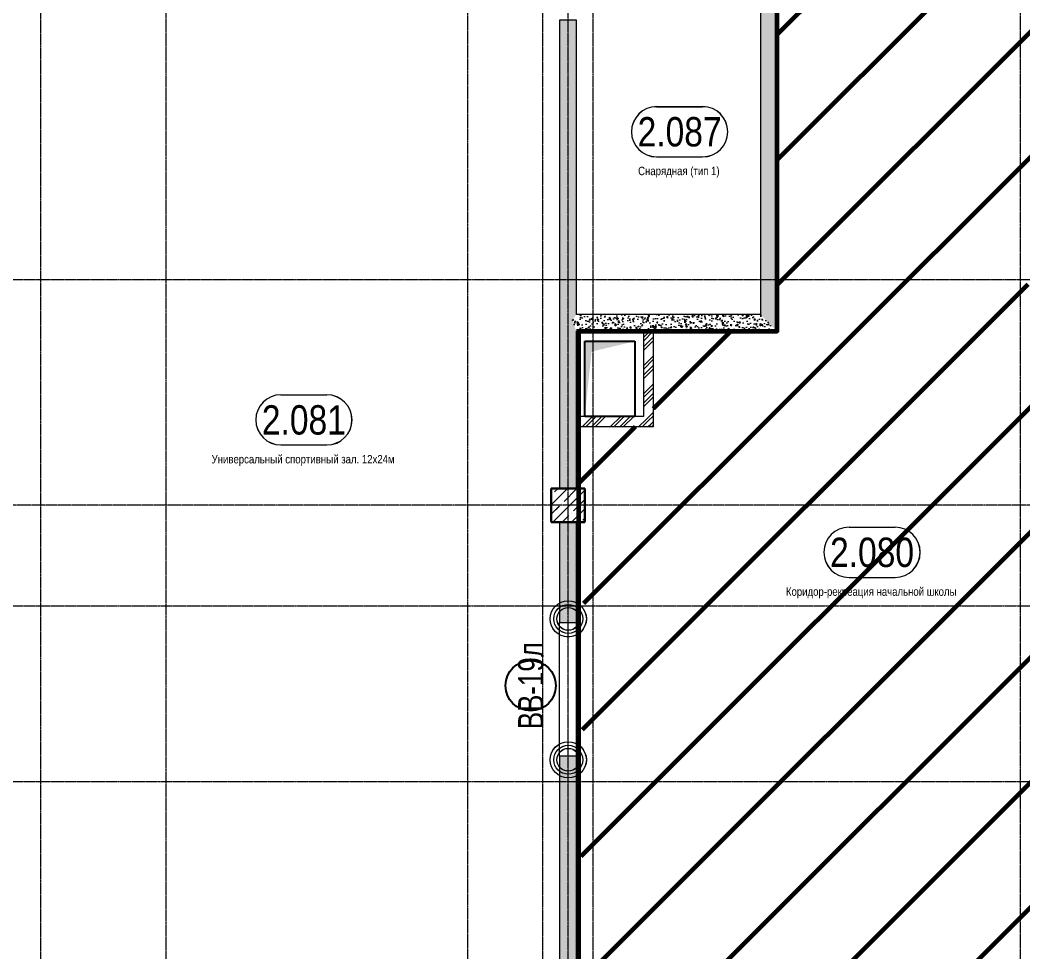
# Model space of a CAD drawing. Header units: millimetres. Extents: x 470010 to 1231400, y -134005 to 421770.
# Drawn here: x 678927 to 690908, y -22750 to -11611 of the extents above; entities that cross this region are included whole.
import ezdxf
from ezdxf.enums import TextEntityAlignment as Align

# ---------------------------------------------------------------- set-up
doc = ezdxf.new("R2010")
doc.units = ezdxf.units.MM
doc.linetypes.add('CENTER2', pattern=[28.575, 19.05, -3.175, 3.175, -3.175])
doc.linetypes.add('HIDDEN2', pattern=[4.7625, 3.175, -1.5875])
doc.layers.get('Defpoints').update_dxf_attribs({"color": 140})
for name, color, linetype, lineweight in [('0) шп потолок', 3, 'Continuous', 60), ('АР_Area', 5, 'Continuous', 5), ('АР_Витраж марка', 140, 'Continuous', 9), ('АР_Колонны', 70, 'Continuous', 30), ('АР_Стены ЖБ', 7, 'Continuous', 35), ('АР_Стены кирпич', 32, 'Continuous', 20), ('АР_Стены ПЕНОблок', 52, 'Continuous', 20), ('АР_Штриховка', 8, 'Continuous', 0)]:
    doc.layers.add(name, color=color, linetype=linetype, lineweight=lineweight)
doc.layers.add('АР_Делит', color=120, linetype='Continuous', lineweight=0, plot=False)
doc.layers.add('РД_Проем', color=230, linetype='Continuous', lineweight=0, plot=False)
doc.layers.add('РД_Витраж_вн', color=7, linetype='Continuous', true_color=0x148aff)
doc.layers.add('РД_Оси_100', color=7, linetype='Continuous', lineweight=0, true_color=0x525252)
doc.layers.add('РД_проем_инж перемыч_фахверк', color=7, linetype='Continuous', lineweight=18, true_color=0xff1f1f)
doc.styles.add('Arial_09', font='ARIALN.TTF', dxfattribs={"width": 0.9})
doc.styles.add('style1', font='ARIALN.TTF')

# ---------------------------------------------------------------- blocks, each defined once
blk = doc.blocks.new('СОШ_2200_АР_ОСИ_М100_28.05.24')
at = {"layer": 'РД_Оси_100', "color": 251, "linetype": 'CENTER2', "true_color": 0x636466}
for p, q in [((-5954.958, 78900), (119910, 78900)), ((119910, 76200), (-5954.958, 76200)), ((-5954.958, 75000), (119910, 75000)), ((-5954.958, 72900), (95715.503, 72900))]:
    blk.add_line(p, q, dxfattribs=at)
for points in [[(13200, -6155), (12900, -5755), (12900, 139538.679), (13220.167, 139939.357)], [(6300, -6195.83), (6300, 139538.679), (6450, 139938.679)], [(7800, -6155), (7800, 139938.679)], [(11400, 139938.679), (11400, -6155)], [(12000.12, -6155), (12300, -5755), (12300, 139538.679), (12000, 139938.679)], [(12600, -6155), (12600, 139938.679)], [(17850, 139938.679), (18000, 139538.679), (18000, -6194.092)]]:
    blk.add_lwpolyline(points, dxfattribs=at)
blk = doc.blocks.new('MOK-МаркаПом_овал_ареал')
for p, q in [((-2.75, 3), (2.75, 3)), ((-2.75, -3), (2.75, -3))]:
    blk.add_line(p, q)
for centre, radius, start, end in [((-2.75, 0), 3, 90, 270), ((2.75, 0), 3, 270, 90), ((-3.75, 0), 3.5, 0, 0.001)]:
    blk.add_arc(centre, radius, start, end)
at = {"color": 0, "style": 'style1'}
blk.add_attdef('АР-ПОМЕЩЕНИЕ:НОМЕР', text='', height=3.5, dxfattribs=at).set_placement((0, 0), align=Align.MIDDLE)
at = {"layer": 'Defpoints', "color": 2, "style": 'style1'}
blk.add_attdef('АР-ПОМЕЩЕНИЕ:НАИМЕНОВАНИЕ', text='', height=1, dxfattribs=at).set_placement((-0.09, -4.81), align=Align.MIDDLE)
blk = doc.blocks.new('МаркаВитража1')
at = {"layer": 'Defpoints'}
blk.add_circle((0, 0), 3, dxfattribs=at)
at = {"color": 0, "linetype": 'ByBlock', "lineweight": -2, "style": 'Arial_09', "width": 0.9}
blk.add_attdef('АР-ОКНО:НАИМЕНОВАНИЕ', text='', height=3, dxfattribs=at).set_placement((0, 0), align=Align.MIDDLE)
blk = doc.blocks.new('A$C9108343f')
at = {"layer": 'АР_Штриховка', "linetype": 'Continuous', "lineweight": 0, "true_color": 0x000000}
h = blk.add_hatch(dxfattribs=at)
h.set_pattern_fill('AR-CONC', color=18, angle=-315, style=0)
h.set_pattern_definition([(95, (-63444.08, -115658.25), (140.09465, 117.55338), [19.05, -209.55]), (40, (-63444.08, -115658.25), (-160.01845, 110.17673), [15.24, -167.64058]), (145.451445, (-63432.4, -115648.45), (-19.9238, 227.7301), [16.19001, -178.09024]), (91.1842, (-63480, -115622.33), (221.41024, 161.95341), [28.575, -314.325]), (141.63556, (-63461.55, -115608.83), (-7.08662, 342.82676), [24.28502, -267.1356]), (36.18415, (-63480, -115622.33), (-7.08662, 342.82676), [22.85997, -251.45973]), (66, (-63453.06, -115613.35), (179.51998, 34.89515), [19.05, -209.55]), (11, (-63453.06, -115613.35), (-86.53993, 173.9412), [15.24, -167.64]), (116.451445, (-63438.1, -115610.44), (92.98005, 208.83634), [16.19001, -178.08994]), (82.5, (-63444.08, -115658.25), (-57.60547, 61.973414), [0, -165.608, 0, -170.18, 0, -168.275]), (52.5, (-63444.08, -115658.25), (-23.589727, 118.087), [0, -97.028, 0, -161.798, 0, -64.135]), (12.5, (-63484.135, -115698.3), (99.927863, 91.826196), [0, -63.5, 0, -198.12, 0, -262.89]), (2.5, (-63502.1, -115716.26), (86.763904, 122.72239), [0, -82.55, 0, -131.572, 0, -186.69])])
h.paths.add_polyline_path([(22255, 95355), (22055, 95155), (22055, 85235), (22255, 85035)], flags=0)
h = blk.add_hatch(dxfattribs=at)
h.set_pattern_fill('AR-CONC', color=18, angle=-315, style=0)
h.set_pattern_definition([(95, (-63444.08, -115658.25), (140.09465, 117.55338), [19.05, -209.55]), (40, (-63444.08, -115658.25), (-160.01845, 110.17673), [15.24, -167.64058]), (145.451445, (-63432.4, -115648.45), (-19.9238, 227.7301), [16.19001, -178.09024]), (91.1842, (-63480, -115622.33), (221.41024, 161.95341), [28.575, -314.325]), (141.63556, (-63461.55, -115608.83), (-7.08662, 342.82676), [24.28502, -267.1356]), (36.18415, (-63480, -115622.33), (-7.0866, 342.82676), [22.85997, -251.45973]), (66, (-63453.06, -115613.35), (179.51998, 34.89515), [19.05, -209.55]), (11, (-63453.06, -115613.35), (-86.53993, 173.9412), [15.24, -167.64]), (116.451445, (-63438.1, -115610.44), (92.98005, 208.83634), [16.19001, -178.08994]), (82.5, (-63444.08, -115658.25), (-57.60547, 61.973414), [0, -165.608, 0, -170.18, 0, -168.275]), (52.5, (-63444.08, -115658.25), (-23.589727, 118.087), [0, -97.028, 0, -161.798, 0, -64.135]), (12.5, (-63484.135, -115698.3), (99.927863, 91.826196), [0, -63.5, 0, -198.12, 0, -262.89]), (2.5, (-63502.1, -115716.26), (86.763904, 122.72239), [0, -82.55, 0, -131.572, 0, -186.69])])
h.paths.add_polyline_path([(19855, 88755), (19655, 88755), (19655, 85235), (19805, 85168), (19855, 85235)], flags=0)
h.paths.add_polyline_path([(19855, 85035), (19805, 85168), (19655, 85235), (19655, 83895), (19855, 83895)], flags=0)
h.paths.add_polyline_path([(19855, 83895), (19655, 83895), (19655, 83155), (19855, 83155)], flags=0)
h = blk.add_hatch(dxfattribs=at)
h.set_pattern_fill('AR-CONC', color=18, angle=405, style=0)
h.set_pattern_definition([(95, (-63444.08, -115658.25), (140.09465, 117.55338), [19.05, -209.55]), (40, (-63444.08, -115658.25), (-160.01845, 110.17673), [15.24, -167.64058]), (145.451445, (-63432.4, -115648.45), (-19.9238, 227.7301), [16.19001, -178.09024]), (91.1842, (-63480, -115622.33), (221.41024, 161.95341), [28.575, -314.325]), (141.63556, (-63461.55, -115608.83), (-7.08662, 342.82676), [24.28502, -267.1356]), (36.18415, (-63480, -115622.33), (-7.0866, 342.82676), [22.85997, -251.45973]), (66, (-63453.06, -115613.35), (179.51998, 34.89515), [19.05, -209.55]), (11, (-63453.06, -115613.35), (-86.53993, 173.9412), [15.24, -167.64]), (116.451445, (-63438.1, -115610.44), (92.98005, 208.83634), [16.19001, -178.08994]), (82.5, (-63444.08, -115658.25), (-57.60547, 61.973414), [0, -165.608, 0, -170.18, 0, -168.275]), (52.5, (-63444.08, -115658.25), (-23.589727, 118.087), [0, -97.028, 0, -161.798, 0, -64.135]), (12.5, (-63484.135, -115698.3), (99.927863, 91.826196), [0, -63.5, 0, -198.12, 0, -262.89]), (2.5, (-63502.1, -115716.26), (86.763904, 122.72239), [0, -82.55, 0, -131.572, 0, -186.69])])
h.paths.add_polyline_path([(22255, 85035), (22055, 85235), (19855, 85235), (19805, 85168), (19855, 85035)], flags=0)
h = blk.add_hatch(dxfattribs=at)
h.set_pattern_fill('ANSI32', color=18, scale=25, angle=-360, style=0)
h.set_pattern_definition([(45, (-63444.08, -115658.25), (-168.3798, 168.3798), []), (45, (-63331.83, -115658.25), (-168.3798, 168.3798), [])])
h.paths.add_polyline_path([(20775, 85035), (20655, 85035), (20655, 84015), (20775, 83895)], flags=0)
h = blk.add_hatch(dxfattribs=at)
h.set_pattern_fill('ANSI32', color=18, scale=25, angle=-360, style=0)
h.set_pattern_definition([(45, (-63444.08, -115658.25), (-168.3798, 168.3798), []), (45, (-63331.83, -115658.25), (-168.3798, 168.3798), [])])
h.paths.add_polyline_path([(20775, 83895), (20655, 84015), (19855, 84015), (19855, 83895)], flags=0)
h = blk.add_hatch(dxfattribs=at)
h.set_pattern_fill('AR-CONC', color=18, angle=-315, style=0)
h.set_pattern_definition([(95, (-63444.08, -115658.25), (140.09465, 117.55338), [19.05, -209.55]), (40, (-63444.08, -115658.25), (-160.01845, 110.17673), [15.24, -167.64058]), (145.451445, (-63432.4, -115648.45), (-19.9238, 227.7301), [16.19001, -178.09024]), (91.1842, (-63480, -115622.33), (221.41024, 161.95341), [28.575, -314.325]), (141.63556, (-63461.55, -115608.83), (-7.08662, 342.82676), [24.28502, -267.1356]), (36.18415, (-63480, -115622.33), (-7.0866, 342.82676), [22.85997, -251.45973]), (66, (-63453.06, -115613.35), (179.51998, 34.89515), [19.05, -209.55]), (11, (-63453.06, -115613.35), (-86.53993, 173.9412), [15.24, -167.64]), (116.451445, (-63438.1, -115610.44), (92.98005, 208.83634), [16.19001, -178.08994]), (82.5, (-63444.08, -115658.25), (-57.60547, 61.973414), [0, -165.608, 0, -170.18, 0, -168.275]), (52.5, (-63444.08, -115658.25), (-23.589727, 118.087), [0, -97.028, 0, -161.798, 0, -64.135]), (12.5, (-63484.135, -115698.3), (99.927863, 91.826196), [0, -63.5, 0, -198.12, 0, -262.89]), (2.5, (-63502.1, -115716.26), (86.763904, 122.72239), [0, -82.55, 0, -131.572, 0, -186.69])])
h.paths.add_polyline_path([(19855, 82755), (19655, 82755), (19655, 81555), (19855, 81555)], flags=0)
h.paths.add_polyline_path([(19855, 79955), (19655, 79955), (19655, 77154), (19855, 77154)], flags=0)
at = {"color": 18, "linetype": 'Continuous', "true_color": 0x000000}
for p, q in [((19955, 84015), (19955, 84915)), ((19955, 84915), (20555, 84915)), ((20555, 84915), (20555, 84015)), ((20555, 84015), (19955, 84015))]:
    blk.add_line(p, q, dxfattribs=at)
blk.add_solid([(19955, 84015), (19955, 84915), (20036, 84792), (20555, 84915)], dxfattribs=at)
at = {"layer": '0) шп потолок'}
for points in [[(19855, 85035), (22255, 85035), (22255, 95355), (22255, 95355)], [(19880, 85035), (19880, 75541), (26875, 75541)]]:
    blk.add_lwpolyline(points, dxfattribs=at)
at = {"layer": 'АР_Делит', "color": 18, "true_color": 0x000000}
for centre, radius in [((19758, 81597), 216), ((19758, 81597), 173), ((19758, 81597), 136), ((19758, 79913), 216), ((19758, 79913), 173), ((19758, 79913), 136)]:
    blk.add_circle(centre, radius, dxfattribs=at)
at = {"layer": 'АР_Колонны', "color": 18, "linetype": 'HIDDEN2', "lineweight": 25, "true_color": 0x000000}
for p, q in [((19555, 83155), (19955, 83155)), ((19555, 82755), (19555, 83155)), ((19955, 83155), (19955, 82755)), ((19955, 82755), (19555, 82755))]:
    blk.add_line(p, q, dxfattribs=at)
at = {"layer": 'АР_Колонны', "color": 18, "linetype": 'Continuous', "lineweight": 15, "true_color": 0x000000}
for p, q in [((19955, 83155), (19555, 83155)), ((19555, 83155), (19555, 82755)), ((19955, 83155), (19555, 83155)), ((19555, 83155), (19555, 82755)), ((19955, 82755), (19955, 83155)), ((19955, 82755), (19955, 83155)), ((19555, 82755), (19955, 82755)), ((19555, 82755), (19955, 82755))]:
    blk.add_line(p, q, dxfattribs=at)
at = {"layer": 'АР_Стены ЖБ', "color": 18, "linetype": 'Continuous', "lineweight": 30, "true_color": 0x000000}
for p, q in [((19955, 83155), (19555, 83155)), ((19555, 83155), (19555, 82755)), ((19955, 82755), (19955, 83155)), ((19555, 82755), (19955, 82755))]:
    blk.add_line(p, q, dxfattribs=at)
at = {"layer": 'АР_Стены кирпич', "color": 18, "linetype": 'Continuous', "lineweight": 20, "true_color": 0x000000}
for p, q in [((20775, 85035), (20655, 85035)), ((20655, 85035), (20655, 84015)), ((20775, 83895), (20775, 85035)), ((20655, 84015), (19855, 84015)), ((19855, 84015), (19855, 83895)), ((19855, 83895), (20775, 83895))]:
    blk.add_line(p, q, dxfattribs=at)
at = {"layer": 'АР_Стены ПЕНОблок', "color": 18, "linetype": 'Continuous', "lineweight": 20, "true_color": 0x000000}
for p, q in [((22255, 85035), (22255, 95355)), ((22055, 95155), (22055, 85235)), ((19855, 88755), (19655, 88755)), ((19655, 88755), (19655, 85235)), ((19855, 85235), (19855, 88755)), ((19655, 85235), (19655, 83895)), ((22055, 85235), (19855, 85235)), ((19855, 83895), (19855, 85035)), ((19855, 85035), (22255, 85035)), ((19655, 83895), (19655, 83155)), ((19855, 83155), (19855, 83895)), ((19655, 83155), (19855, 83155)), ((19855, 82755), (19655, 82755)), ((19655, 82755), (19655, 81555)), ((19855, 81555), (19855, 82755)), ((19655, 81555), (19855, 81555)), ((19855, 79955), (19655, 79955)), ((19655, 79955), (19655, 77154)), ((19855, 77154), (19855, 79955))]:
    blk.add_line(p, q, dxfattribs=at)
at = {"layer": 'АР_Штриховка', "color": 18, "linetype": 'Continuous', "lineweight": 5, "true_color": 0x000000}
for p, q in [((19555, 82962), (19748, 83155)), ((19595, 83114), (19636, 83155)), ((19567, 83086), (19567, 83086)), ((19573, 82755), (19955, 83137)), ((19707, 83002), (19848, 83142)), ((19555, 82849), (19651, 82946)), ((19679, 82974), (19679, 82974)), ((19797, 82755), (19955, 82913)), ((19820, 82890), (19955, 83025)), ((19685, 82755), (19764, 82833)), ((19792, 82862), (19792, 82862)), ((19932, 82777), (19955, 82800))]:
    blk.add_line(p, q, dxfattribs=at)
at = {"layer": 'РД_Витраж_вн', "color": 18, "linetype": 'Continuous', "lineweight": 15, "true_color": 0x000000}
for p, q in [((19655, 79955), (19655, 81555)), ((19855, 79955), (19855, 81555))]:
    blk.add_line(p, q, dxfattribs=at)
at = {"layer": 'РД_Проем', "color": 18, "linetype": 'Continuous', "lineweight": 15, "true_color": 0x000000}
for p, q in [((19655, 79955), (19655, 81555)), ((19855, 79955), (19855, 81555))]:
    blk.add_line(p, q, dxfattribs=at)
at = {"layer": 'РД_проем_инж перемыч_фахверк', "color": 18, "linetype": 'Continuous', "lineweight": 15, "true_color": 0x000000}
for p, q in [((19655, 79955), (19655, 81555)), ((19855, 79955), (19855, 81555))]:
    blk.add_line(p, q, dxfattribs=at)
at = {"layer": 'АР_Area', "color": 18, "linetype": 'Continuous', "lineweight": 15, "true_color": 0x000000, "xscale": 100, "yscale": 100, "zscale": 100}
for p, values in [((21088, 87420), {'АР-ПОМЕЩЕНИЕ:НОМЕР': '2.087', 'АР-ПОМЕЩЕНИЕ:НАИМЕНОВАНИЕ': 'Снарядная (тип 1)'}), ((16599, 83976), {'АР-ПОМЕЩЕНИЕ:НОМЕР': '2.081', 'АР-ПОМЕЩЕНИЕ:НАИМЕНОВАНИЕ': 'Универсальный спортивный зал. 12х24м'}), ((23387, 82393), {'АР-ПОМЕЩЕНИЕ:НОМЕР': '2.080', 'АР-ПОМЕЩЕНИЕ:НАИМЕНОВАНИЕ': 'Коридор-рекреация начальной школы'})]:
    blk.add_blockref('MOK-МаркаПом_овал_ареал', p, dxfattribs=at).add_auto_attribs(values)
at = {"layer": 'АР_Витраж марка', "color": 18, "linetype": 'Continuous', "lineweight": 15, "true_color": 0x000000, "xscale": 100, "yscale": 100, "zscale": 100, "rotation": 89.99999999999999}
blk.add_blockref('МаркаВитража1', (19309, 80799), dxfattribs=at).add_auto_attribs({'АР-ОКНО:НАИМЕНОВАНИЕ': 'ВВ-19л'})
at = {"layer": 'РД_Оси_100'}
blk.add_blockref('СОШ_2200_АР_ОСИ_М100_28.05.24', (7155, 6755), dxfattribs=at)
at = {"layer": 'Defpoints', "color": 18, "true_color": 0x000000, "style": 'style1'}
for p in [(143949, 316089), (143975, 281640), (143890, 273245), (143840, 264277), (143968, 254892), (12252, 104178), (12383, 96023)]:
    blk.add_attdef('АР-ПОМЕЩЕНИЕ:НАИМЕНОВАНИЕ', text='', height=100, dxfattribs=at).set_placement(p, align=Align.MIDDLE)
at = {"layer": 'Defpoints', "color": 18, "true_color": 0x000000, "style": 'style1', "flags": 8}
for p in [(143951, 279099), (143848, 269251), (143875, 260094), (144050, 250825), (163419, 238153), (155897, 237966), (183037, 237966), (143343, 237876)]:
    blk.add_attdef('АР-ПОМЕЩЕНИЕ:НАИМЕНОВАНИЕ', text='', height=100, dxfattribs=at).set_placement(p, align=Align.MIDDLE)

msp = doc.modelspace()

# ---------------------------------------------------------------- hatches: boundary and pattern name
at = {"layer": '0) шп потолок'}
h = msp.add_hatch(dxfattribs=at)
h.set_pattern_fill('ANSI31', color=3, scale=333)
h.paths.add_polyline_path([(698053.57, -16191.252), (692593.57, -16191.252), (692593.57, -8731.242), (687973.944, -8731.242), (687973.944, -15331.242), (686493.57, -15331.242), (686493.57, -16471.242), (685598.618, -16471.242), (685598.618, -17211.242), (685691.488, -17211.242), (685673.57, -17229.16), (685673.57, -17611.242), (685618.97, -22866.242), (686493.57, -22866.242), (686493.57, -23331.242), (686493.57, -23386.205), (686493.57, -23986.205), (686493.57, -24171.223), (686493.57, -24825.077), (687115.659, -24825.077), (687115.659, -24604.549), (687535.333, -24604.549), (687535.333, -24825.077), (689741.04, -24825.077), (689741.04, -24579.548), (690160.714, -24579.548), (690160.714, -24825.077), (690973.57, -24825.077), (690973.57, -24636.238), (691400.117, -24636.238), (691373.57, -24662.785), (691373.57, -24825.077), (692593.57, -24825.077), (696872.757, -24836.238), (696873.57, -24836.238), (696873.57, -24636.24), (697273.57, -24636.24), (697273.57, -24836.238), (700273.57, -24836.238), (700273.57, -24536.242), (700368.115, -24536.242), (700373.57, -24530.787), (700373.57, -22131.242), (698053.57, -22131.242)])
h.paths.add_polyline_path([(696875.655, -20911.242), (696875.655, -20511.242), (697275.655, -20511.242), (697275.655, -20911.242)], flags=16)
h.paths.add_polyline_path([(691373.57, -20846.176), (691308.503, -20911.242), (691373.57, -20911.242)], flags=0)
h.paths.add_polyline_path([(691373.57, -20733.922), (691196.25, -20911.242), (691373.57, -20911.242)], flags=0)
h.paths.add_polyline_path([(691373.57, -20511.242), (691371.744, -20511.242), (690973.57, -20909.416), (690973.57, -20911.242), (691373.57, -20911.242)], flags=16)
h.paths.add_polyline_path([(691373.57, -20511.242), (691147.237, -20511.242), (690973.57, -20684.91), (690973.57, -20911.242), (691373.57, -20911.242)], flags=0)
h.paths.add_polyline_path([(691373.571, -20591.242), (691573.553, -20591.242), (691573.553, -20831.242), (691373.571, -20831.242), (691373.571, -20911.242), (691653.553, -20911.242), (691653.553, -20511.242), (691373.571, -20511.242)], flags=16)
h.paths.add_polyline_path([(691034.984, -20511.242), (690973.57, -20572.656), (690973.57, -20511.242)], flags=0)
h.paths.add_polyline_path([(691371.485, -14911.242), (690971.485, -14911.242), (690971.485, -14511.242), (691371.485, -14511.242)], flags=16)
h.paths.add_polyline_path([(691373.57, -10611.242), (690944.449, -10611.242), (690973.57, -10582.121), (690973.57, -10211.242), (691373.57, -10211.242)], flags=16)
h.paths.add_polyline_path([(691373.57, -10611.242), (690973.57, -10611.242), (690973.57, -10211.242), (691373.57, -10211.242)], flags=16)
at = {"layer": 'АР_Штриховка', "linetype": 'Continuous', "lineweight": 0, "true_color": 0x000000}
h = msp.add_hatch(dxfattribs=at)
h.set_pattern_fill('AR-CONC', color=18, angle=-315, style=0)
h.set_pattern_definition([(95, (602274.53, -216024.49), (140.09465, 117.55338), [19.05, -209.55]), (40, (602274.53, -216024.5), (-160.01845, 110.17673), [15.24, -167.64058]), (145.451445, (602286.2, -216014.7), (-19.9238, 227.7301), [16.19001, -178.09024]), (91.1842, (602238.6, -215988.57), (221.41024, 161.95341), [28.575, -314.325]), (141.63556, (602257.06, -215975.07), (-7.08662, 342.82676), [24.28502, -267.1356]), (36.18415, (602238.6, -215988.57), (-7.08662, 342.82676), [22.85997, -251.45973]), (66, (602265.55, -215979.59), (179.51998, 34.89515), [19.05, -209.55]), (11, (602265.55, -215979.59), (-86.53993, 173.9412), [15.24, -167.64]), (116.451445, (602280.51, -215976.68), (92.98005, 208.83634), [16.19001, -178.08994]), (82.5, (602274.53, -216024.49), (-57.60547, 61.973414), [0, -165.608, 0, -170.18, 0, -168.275]), (52.5, (602274.53, -216024.49), (-23.589727, 118.087), [0, -97.028, 0, -161.798, 0, -64.135]), (12.5, (602234.48, -216064.544), (99.927863, 91.826196), [0, -63.5, 0, -198.12, 0, -262.89]), (2.5, (602216.52, -216082.5), (86.763904, 122.72239), [0, -82.55, 0, -131.572, 0, -186.69])])
h.paths.add_polyline_path([(687973.944, -5011.242), (687773.93, -5211.242), (687773.243, -15131.242), (687973.229, -15331.242)], flags=0)
h = msp.add_hatch(dxfattribs=at)
h.set_pattern_fill('AR-CONC', color=18, angle=-315, style=0)
h.set_pattern_definition([(95, (602274.53, -216024.49), (140.09465, 117.55338), [19.05, -209.55]), (40, (602274.53, -216024.5), (-160.01845, 110.17673), [15.24, -167.64058]), (145.451445, (602286.2, -216014.7), (-19.9238, 227.7301), [16.19001, -178.09024]), (91.1842, (602238.6, -215988.57), (221.41024, 161.95341), [28.575, -314.325]), (141.63556, (602257.06, -215975.07), (-7.08662, 342.82676), [24.28502, -267.1356]), (36.18415, (602238.6, -215988.57), (-7.0866, 342.82676), [22.85997, -251.45973]), (66, (602265.55, -215979.59), (179.51998, 34.89515), [19.05, -209.55]), (11, (602265.55, -215979.59), (-86.53993, 173.9412), [15.24, -167.64]), (116.451445, (602280.51, -215976.68), (92.98005, 208.83634), [16.19001, -178.08994]), (82.5, (602274.53, -216024.49), (-57.60547, 61.973414), [0, -165.608, 0, -170.18, 0, -168.275]), (52.5, (602274.53, -216024.49), (-23.589727, 118.087), [0, -97.028, 0, -161.798, 0, -64.135]), (12.5, (602234.48, -216064.544), (99.927863, 91.826196), [0, -63.5, 0, -198.12, 0, -262.89]), (2.5, (602216.52, -216082.5), (86.763904, 122.72239), [0, -82.55, 0, -131.572, 0, -186.69])])
h.paths.add_polyline_path([(685573.57, -11611.242), (685373.57, -11611.242), (685373.57, -15131.242), (685523.57, -15197.909), (685573.57, -15131.242)], flags=0)
h.paths.add_polyline_path([(685573.57, -15331.242), (685523.57, -15197.909), (685373.57, -15131.242), (685373.57, -16471.242), (685573.57, -16471.242)], flags=0)
h.paths.add_polyline_path([(685573.57, -16471.242), (685373.57, -16471.242), (685373.57, -17211.242), (685573.57, -17211.242)], flags=0)
h = msp.add_hatch(dxfattribs=at)
h.set_pattern_fill('AR-CONC', color=18, angle=405, style=0)
h.set_pattern_definition([(95, (602274.53, -216024.49), (140.09465, 117.55338), [19.05, -209.55]), (40, (602274.53, -216024.5), (-160.01845, 110.17673), [15.24, -167.64058]), (145.451445, (602286.2, -216014.7), (-19.9238, 227.7301), [16.19001, -178.09024]), (91.1842, (602238.6, -215988.57), (221.41024, 161.95341), [28.575, -314.325]), (141.63556, (602257.06, -215975.07), (-7.08662, 342.82676), [24.28502, -267.1356]), (36.18415, (602238.6, -215988.57), (-7.0866, 342.82676), [22.85997, -251.45973]), (66, (602265.55, -215979.59), (179.51998, 34.89515), [19.05, -209.55]), (11, (602265.55, -215979.59), (-86.53993, 173.9412), [15.24, -167.64]), (116.451445, (602280.51, -215976.68), (92.98005, 208.83634), [16.19001, -178.08994]), (82.5, (602274.53, -216024.49), (-57.60547, 61.973414), [0, -165.608, 0, -170.18, 0, -168.275]), (52.5, (602274.53, -216024.49), (-23.589727, 118.087), [0, -97.028, 0, -161.798, 0, -64.135]), (12.5, (602234.48, -216064.544), (99.927863, 91.826196), [0, -63.5, 0, -198.12, 0, -262.89]), (2.5, (602216.52, -216082.5), (86.763904, 122.72239), [0, -82.55, 0, -131.572, 0, -186.69])])
h.paths.add_polyline_path([(687973.229, -15331.242), (687773.243, -15131.242), (685573.57, -15131.242), (685523.57, -15197.909), (685573.57, -15331.242)], flags=0)
h = msp.add_hatch(dxfattribs=at)
h.set_pattern_fill('ANSI32', color=18, scale=25, angle=-360, style=0)
h.set_pattern_definition([(45, (602274.53, -216024.5), (-168.3798, 168.3798), []), (45, (602386.78, -216024.5), (-168.3798, 168.3798), [])])
h.paths.add_polyline_path([(686493.57, -15331.242), (686373.57, -15331.242), (686373.57, -16351.242), (686493.57, -16471.242)], flags=0)
h = msp.add_hatch(dxfattribs=at)
h.set_pattern_fill('ANSI32', color=18, scale=25, angle=-359.9999999, style=0)
h.set_pattern_definition([(45, (602274.53, -216024.5), (-168.3798, 168.3798), []), (45, (602386.78, -216024.5), (-168.3798, 168.3798), [])])
h.paths.add_polyline_path([(686493.57, -16471.242), (686373.57, -16351.242), (685573.57, -16351.242), (685573.57, -16471.242)], flags=0)
h = msp.add_hatch(dxfattribs=at)
h.set_pattern_fill('AR-CONC', color=18, angle=-315, style=0)
h.set_pattern_definition([(95, (602274.53, -216024.49), (140.09465, 117.55338), [19.05, -209.55]), (40, (602274.53, -216024.5), (-160.01845, 110.17673), [15.24, -167.64058]), (145.451445, (602286.2, -216014.7), (-19.9238, 227.7301), [16.19001, -178.09024]), (91.1842, (602238.6, -215988.57), (221.41024, 161.95341), [28.575, -314.325]), (141.63556, (602257.06, -215975.07), (-7.08662, 342.82676), [24.28502, -267.1356]), (36.18415, (602238.6, -215988.57), (-7.0866, 342.82676), [22.85997, -251.45973]), (66, (602265.55, -215979.59), (179.51998, 34.89515), [19.05, -209.55]), (11, (602265.55, -215979.59), (-86.53993, 173.9412), [15.24, -167.64]), (116.451445, (602280.51, -215976.68), (92.98005, 208.83634), [16.19001, -178.08994]), (82.5, (602274.53, -216024.49), (-57.60547, 61.973414), [0, -165.608, 0, -170.18, 0, -168.275]), (52.5, (602274.53, -216024.49), (-23.589727, 118.087), [0, -97.028, 0, -161.798, 0, -64.135]), (12.5, (602234.48, -216064.544), (99.927863, 91.826196), [0, -63.5, 0, -198.12, 0, -262.89]), (2.5, (602216.52, -216082.5), (86.763904, 122.72239), [0, -82.55, 0, -131.572, 0, -186.69])])
h.paths.add_polyline_path([(685573.57, -17611.242), (685373.57, -17611.242), (685373.57, -18811.242), (685573.57, -18811.242)], flags=0)
h.paths.add_polyline_path([(685573.57, -20411.242), (685373.57, -20411.242), (685373.57, -23212.242), (685573.57, -23212.242)], flags=0)

# ---------------------------------------------------------------- linework, layer by layer
at = {"color": 18, "linetype": 'Continuous', "true_color": 0x000000}
for p, q in [((685673.57, -16351.242), (685673.57, -15451.242)), ((685673.57, -15451.242), (686273.57, -15451.242)), ((686273.57, -15451.242), (686273.57, -16351.242)), ((686273.57, -16351.242), (685673.57, -16351.242))]:
    msp.add_line(p, q, dxfattribs=at)
msp.add_solid([(685673.57, -16351.242), (685673.57, -15451.242), (685754.359, -15574.162), (686273.57, -15451.242)], dxfattribs=at)
at = {"layer": '0) шп потолок'}
for points in [[(685573.57, -15331.242), (687973.944, -15331.242), (687973.944, -5011.242), (687973.686, -5011.242)], [(685598.618, -15331.242), (685598.618, -24825.077), (692593.57, -24825.077)]]:
    msp.add_lwpolyline(points, dxfattribs=at)
at = {"layer": 'АР_Делит', "color": 18, "true_color": 0x000000}
for centre, radius in [((685476.957, -18769.322), 216.336), ((685476.957, -18769.322), 173.036), ((685476.957, -18769.322), 136.212), ((685476.957, -20453.163), 216.336), ((685476.957, -20453.163), 173.036), ((685476.957, -20453.163), 136.212)]:
    msp.add_circle(centre, radius, dxfattribs=at)
at = {"layer": 'АР_Колонны', "color": 18, "linetype": 'HIDDEN2', "lineweight": 25, "true_color": 0x000000}
for p, q in [((685273.57, -17211.242), (685673.57, -17211.242)), ((685273.57, -17611.242), (685273.57, -17211.242)), ((685673.57, -17211.242), (685673.57, -17611.242)), ((685673.57, -17611.242), (685273.57, -17611.242))]:
    msp.add_line(p, q, dxfattribs=at)
at = {"layer": 'АР_Колонны', "color": 18, "linetype": 'Continuous', "lineweight": 15, "true_color": 0x000000}
for p, q in [((685673.57, -17211.242), (685273.57, -17211.242)), ((685273.57, -17211.242), (685273.57, -17611.242)), ((685673.57, -17211.242), (685273.57, -17211.242)), ((685273.57, -17211.242), (685273.57, -17611.242)), ((685673.57, -17611.242), (685673.57, -17211.242)), ((685673.57, -17611.242), (685673.57, -17211.242)), ((685273.57, -17611.242), (685673.57, -17611.242)), ((685273.57, -17611.242), (685673.57, -17611.242))]:
    msp.add_line(p, q, dxfattribs=at)
at = {"layer": 'АР_Стены ЖБ', "color": 18, "linetype": 'Continuous', "lineweight": 30, "true_color": 0x000000}
for p, q in [((685673.57, -17211.242), (685273.57, -17211.242)), ((685273.57, -17211.242), (685273.57, -17611.242)), ((685673.57, -17611.242), (685673.57, -17211.242)), ((685273.57, -17611.242), (685673.57, -17611.242))]:
    msp.add_line(p, q, dxfattribs=at)
at = {"layer": 'АР_Стены кирпич', "color": 18, "linetype": 'Continuous', "lineweight": 20, "true_color": 0x000000}
for p, q in [((686493.57, -15331.242), (686373.57, -15331.242)), ((686373.57, -15331.242), (686373.57, -16351.242)), ((686493.57, -16471.242), (686493.57, -15331.242)), ((686373.57, -16351.242), (685573.57, -16351.242)), ((685573.57, -16351.242), (685573.57, -16471.242)), ((685573.57, -16471.242), (686493.57, -16471.242))]:
    msp.add_line(p, q, dxfattribs=at)
at = {"layer": 'АР_Стены ПЕНОблок', "color": 18, "linetype": 'Continuous', "lineweight": 20, "true_color": 0x000000}
for p, q in [((687973.229, -15331.242), (687973.944, -5011.242)), ((687773.93, -5211.242), (687773.243, -15131.242)), ((685573.57, -11611.242), (685373.57, -11611.242)), ((685373.57, -11611.242), (685373.57, -15131.242)), ((685573.57, -15131.242), (685573.57, -11611.242)), ((685373.57, -15131.242), (685373.57, -16471.242)), ((687773.243, -15131.242), (685573.57, -15131.242)), ((685573.57, -16471.242), (685573.57, -15331.242)), ((685573.57, -15331.242), (687973.229, -15331.242)), ((685373.57, -16471.242), (685373.57, -17211.242)), ((685573.57, -17211.242), (685573.57, -16471.242)), ((685373.57, -17211.242), (685573.57, -17211.242)), ((685573.57, -17611.242), (685373.57, -17611.242)), ((685373.57, -17611.242), (685373.57, -18811.242)), ((685573.57, -18811.242), (685573.57, -17611.242)), ((685373.57, -18811.242), (685573.57, -18811.242)), ((685573.57, -20411.242), (685373.57, -20411.242)), ((685373.57, -20411.242), (685373.57, -23212.242)), ((685573.57, -23212.242), (685573.57, -20411.242))]:
    msp.add_line(p, q, dxfattribs=at)
at = {"layer": 'АР_Штриховка', "color": 18, "linetype": 'Continuous', "lineweight": 5, "true_color": 0x000000}
for p, q in [((685273.57, -17404.653), (685466.981, -17211.242)), ((685291.488, -17611.242), (685673.57, -17229.16)), ((685313.835, -17252.135), (685354.728, -17211.242)), ((685426.088, -17364.388), (685566.405, -17224.072)), ((685538.341, -17476.642), (685673.57, -17341.413)), ((685273.57, -17516.907), (685369.962, -17420.515)), ((685515.994, -17611.242), (685673.57, -17453.666)), ((685403.741, -17611.242), (685482.215, -17532.768)), ((685650.595, -17588.895), (685673.57, -17565.92))]:
    msp.add_line(p, q, dxfattribs=at)
at = {"layer": 'РД_Витраж_вн', "color": 18, "linetype": 'Continuous', "lineweight": 15, "true_color": 0x000000}
for p, q in [((685373.57, -20411.242), (685373.57, -18811.242)), ((685573.57, -20411.242), (685573.57, -18811.242))]:
    msp.add_line(p, q, dxfattribs=at)
at = {"layer": 'РД_Проем', "color": 18, "linetype": 'Continuous', "lineweight": 15, "true_color": 0x000000}
for p, q in [((685373.57, -20411.242), (685373.57, -18811.242)), ((685573.57, -20411.242), (685573.57, -18811.242))]:
    msp.add_line(p, q, dxfattribs=at)
at = {"layer": 'РД_проем_инж перемыч_фахверк', "color": 18, "linetype": 'Continuous', "lineweight": 15, "true_color": 0x000000}
for p, q in [((685373.57, -20411.242), (685373.57, -18811.242)), ((685573.57, -20411.242), (685573.57, -18811.242))]:
    msp.add_line(p, q, dxfattribs=at)

# ---------------------------------------------------------------- block references
msp.add_blockref('A$C9108343f', (665718.612, -100366.242))
at = {"layer": 'АР_Area', "color": 18, "linetype": 'Continuous', "lineweight": 15, "true_color": 0x000000, "xscale": 100, "yscale": 100, "zscale": 100}
for p, values in [((686806.563, -12946.714), {'АР-ПОМЕЩЕНИЕ:НОМЕР': '2.087', 'АР-ПОМЕЩЕНИЕ:НАИМЕНОВАНИЕ': 'Снарядная (тип 1)'}), ((682317.793, -16390.663), {'АР-ПОМЕЩЕНИЕ:НОМЕР': '2.081', 'АР-ПОМЕЩЕНИЕ:НАИМЕНОВАНИЕ': 'Универсальный спортивный зал. 12х24м'}), ((689105.493, -17973.109), {'АР-ПОМЕЩЕНИЕ:НОМЕР': '2.080', 'АР-ПОМЕЩЕНИЕ:НАИМЕНОВАНИЕ': 'Коридор-рекреация начальной школы'})]:
    msp.add_blockref('MOK-МаркаПом_овал_ареал', p, dxfattribs=at).add_auto_attribs(values)
at = {"layer": 'АР_Витраж марка', "color": 18, "linetype": 'Continuous', "lineweight": 15, "true_color": 0x000000, "xscale": 100, "yscale": 100, "zscale": 100, "rotation": 89.99999999999999}
msp.add_blockref('МаркаВитража1', (685027.424, -19567.572), dxfattribs=at).add_auto_attribs({'АР-ОКНО:НАИМЕНОВАНИЕ': 'ВВ-19л'})
at = {"layer": 'РД_Оси_100'}
msp.add_blockref('СОШ_2200_АР_ОСИ_М100_28.05.24', (672873.57, -93611.242), dxfattribs=at)

doc.saveas('drawing.dxf')
